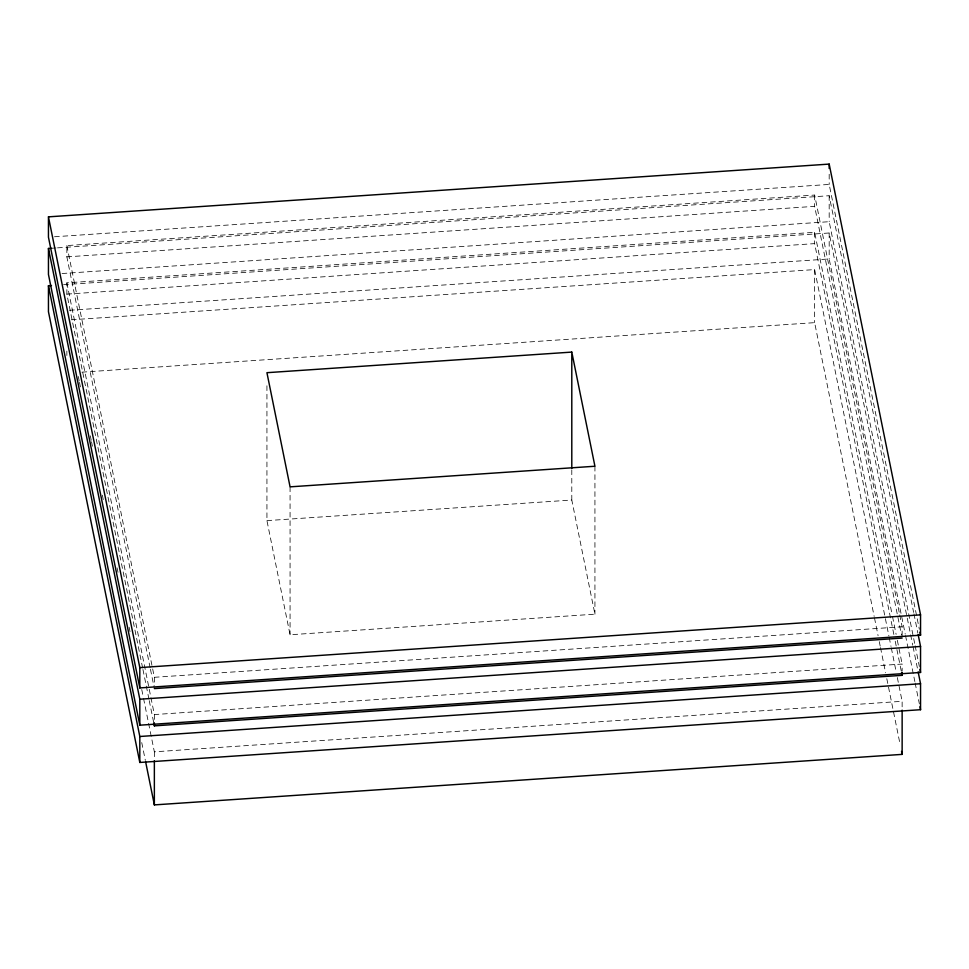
<?xml version="1.0" encoding="UTF-8"?>
<svg xmlns="http://www.w3.org/2000/svg" width="969" height="969" viewBox="0 0 969 969"><rect width="100%" height="100%" fill="white"/><g stroke="black" fill="none" stroke-linecap="round" stroke-linejoin="round"><path stroke-width="0.73" stroke-dasharray="4.84 3.63" d="M54.494 236.763L829.185 184.425L919.351 629.244M150.159 667.823L66.861 256.87L66.861 245.581L814.638 195.06L899.426 613.425M51.466 248.258L55.996 247.955M57.51 247.858L829.185 195.714L913.634 612.372M66.861 256.87L814.638 206.349L901.533 635.107M62.04 273.524L829.185 221.695L914.845 644.276M142.637 667.992L66.861 294.128L66.861 282.839L814.638 232.318L892.219 615.085M63.554 284.704L829.185 232.984L910.327 633.326M66.861 294.128L814.638 243.619L894.024 635.276M69.586 310.274L829.185 258.953L905.228 634.089M71.391 319.794L814.638 269.588L888.912 636.027M81.941 372.157L814.638 322.653L874.171 616.405M266.935 520.619L571.795 500.028L594.93 614.176L290.07 634.768L266.935 520.619L266.935 383.264M66.861 245.581L154.362 677.295L902.139 626.773L902.139 638.074M149.25 689.347L154.362 714.565L902.139 664.044L902.139 671.105M143.545 698.419L154.362 751.823L902.139 701.302L902.139 708.678M913.937 613.849L917.849 633.132M915.136 645.754L919.351 666.515M910.63 634.804L912.737 645.184M913.04 646.674L917.849 670.391M905.518 635.567L914.845 681.534M915.136 683.024L919.351 703.773M899.729 614.915L902.139 626.773M892.51 616.563L896.119 634.368M897.33 640.303L902.139 664.044M895.223 641.212L901.231 670.887M889.203 637.517L891.008 646.408M891.31 647.898L896.119 671.638M897.33 677.573L902.139 701.302M874.474 617.895L878.084 635.688M879.283 641.623L880.191 646.081M880.482 647.558L885.593 672.777M886.805 678.712L900.031 743.998M150.461 669.3L154.362 688.596M66.861 282.839L148.96 687.857M142.94 669.482L148.96 699.146M149.25 700.635L153.768 722.886M78.283 376.481L79.192 380.926M79.494 382.416L80.391 386.861M90.323 435.82L91.219 440.277M91.522 441.755L92.418 446.212M102.351 495.171L103.247 499.616M117.079 567.858L117.988 572.316M129.107 627.209L130.016 631.655M141.74 689.516L143.242 696.929M141.74 742.593L145.35 760.386M829.185 174.263L829.185 184.425M829.185 195.714L829.185 221.695M829.185 232.984L829.185 258.953M814.638 195.06L814.638 206.349M814.638 232.318L814.638 243.619M814.638 269.588L814.638 322.653M594.93 466.246L594.93 614.176M571.795 469.832L571.795 500.028M290.07 486.85L290.07 634.768M154.362 677.295L154.362 685.773M154.362 714.565L154.362 723.031M154.362 751.823L154.362 759.199M66.861 351.069L66.861 355.49"/><path stroke-width="1.45" d="M48.45 216.85L829.185 164.1L920.55 614.855L920.55 635.179L139.815 687.929L48.45 237.175L48.45 216.85L139.815 667.605L139.815 687.929M918.152 634.61L920.55 646.468L920.55 672.45L139.815 725.187L48.45 274.433L48.45 248.464L51.466 248.258M918.152 671.88L920.55 683.739L920.55 709.708L139.815 762.458L48.45 311.703L48.45 285.734L51.466 285.528M571.795 352.098L266.935 372.69L290.07 486.85L594.93 466.246L571.795 352.098L571.795 468.33M139.815 667.605L920.55 614.855M154.362 688.596L902.139 638.074M48.45 248.464L139.815 699.218L920.55 646.468M153.768 722.886L154.362 725.854L902.139 675.332L902.139 672.51M48.45 285.734L139.815 736.488L920.55 683.739M145.641 761.876L154.362 804.9L902.139 754.379L902.139 710.156M919.944 632.212L920.55 635.179M919.944 669.482L920.55 672.45M919.944 706.74L920.55 709.708M901.533 672.365L902.139 675.332M901.533 751.411L902.139 754.379M829.185 164.1L829.185 168.461M154.362 723.031L154.362 725.854M154.362 760.677L154.362 804.9M139.815 699.218L139.815 725.187M139.815 736.488L139.815 762.458"/></g></svg>
